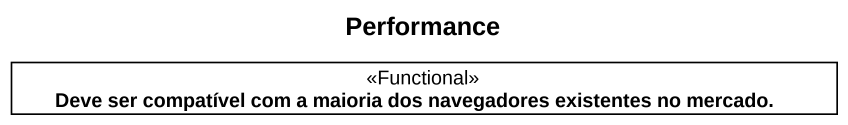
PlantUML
@startuml
title Performance
hide circle
hide empty members
class "Deve ser compatível com a maioria dos navegadores existentes no mercado." as Deve_ser_compatível_com_a <<Functional>>
@enduml
